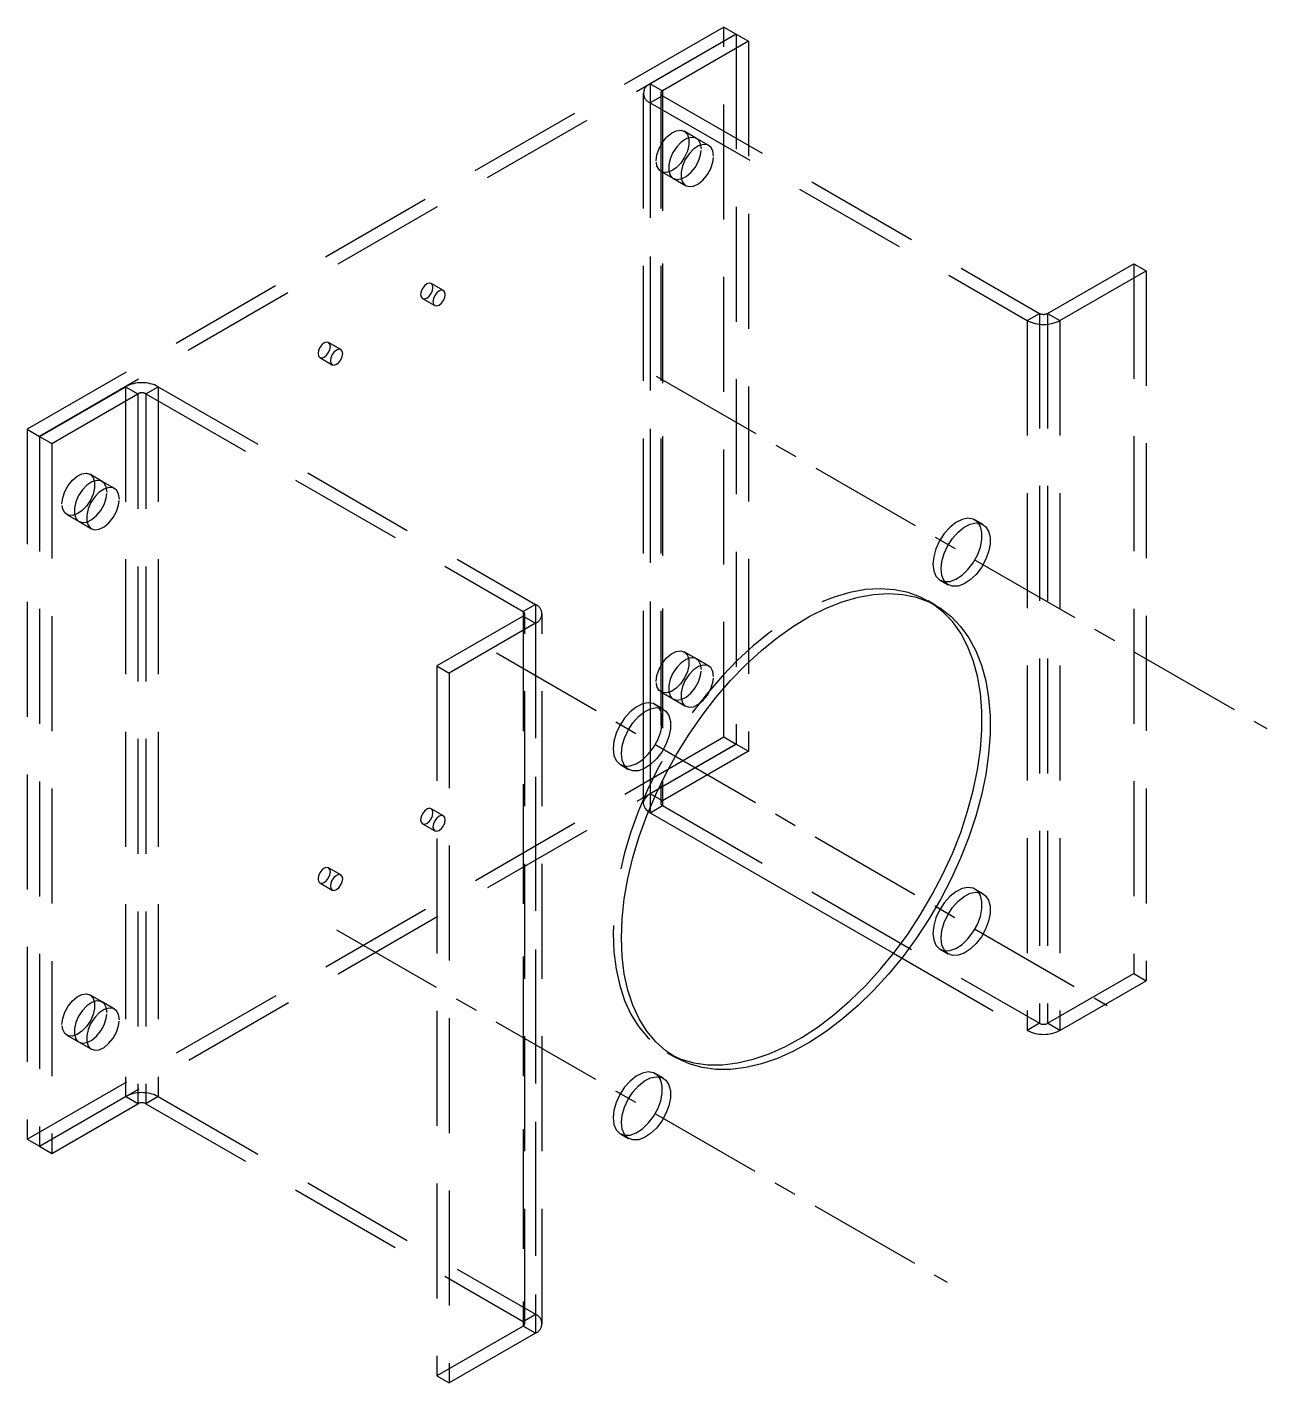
# Model space of a CAD drawing. Header units: millimetres. Extents: x 11314 to 23260, y 1528 to 5686.
# Drawn here: x 11313.6 to 11382, y 2292.8 to 2367.6 of the extents above; entities that cross this region are included whole.
import ezdxf

# ---------------------------------------------------------------- set-up
doc = ezdxf.new("R2010")
doc.units = ezdxf.units.MM
doc.linetypes.add('CENTERX2', pattern=[20.32, 12.7, -2.54, 2.54, -2.54])
doc.linetypes.add('HIDDEN', pattern=[9.525, 6.35, -3.175])

msp = doc.modelspace()

# ---------------------------------------------------------------- linework, layer by layer
at = {"color": 7, "linetype": 'HIDDEN', "lineweight": -2}
for p, q in [((11352.0524, 2367.6265), (11313.5858, 2345.4202)), ((11352.7312, 2367.2346), (11314.2646, 2345.0283)), ((11352.7312, 2367.2346), (11347.9795, 2364.4915)), ((11352.0524, 2367.6265), (11352.7312, 2367.2346)), ((11352.0524, 2328.4325), (11352.0524, 2367.6265)), ((11352.7312, 2367.2346), (11353.41, 2366.8427)), ((11352.7312, 2367.2346), (11352.7312, 2328.0406)), ((11353.41, 2366.8427), (11348.6583, 2364.0996)), ((11353.41, 2366.8427), (11353.41, 2327.6488)), ((11347.6046, 2363.969), (11347.6046, 2329.7793)), ((11347.9795, 2364.4915), (11347.9795, 2325.2975)), ((11347.9795, 2364.4915), (11348.6583, 2364.0996)), ((11348.5646, 2363.969), (11348.5646, 2324.775)), ((11348.6583, 2364.0996), (11348.6583, 2324.9056)), ((11348.6583, 2363.8383), (11347.9795, 2363.4465)), ((11347.9795, 2363.4465), (11368.7967, 2351.4289)), ((11347.9795, 2363.4465), (11347.9795, 2329.9832)), ((11348.6583, 2363.8383), (11369.4755, 2351.8208)), ((11348.6583, 2363.8383), (11348.6583, 2324.6444)), ((11350.5427, 2361.4845), (11349.8639, 2361.8763)), ((11351.2216, 2361.0926), (11350.5427, 2361.4845)), ((11348.584, 2359.6593), (11349.2628, 2359.2674)), ((11349.2628, 2359.2674), (11349.9417, 2358.8755)), ((11369.9281, 2351.8208), (11374.6798, 2354.5639)), ((11374.6798, 2354.5639), (11375.3586, 2354.1721)), ((11374.6798, 2354.5639), (11374.6798, 2315.37)), ((11336.5663, 2353.0848), (11335.8875, 2353.4766)), ((11370.6069, 2351.4289), (11375.3586, 2354.1721)), ((11375.3586, 2354.1721), (11375.3586, 2314.9781)), ((11335.4075, 2352.6452), (11336.0864, 2352.2533)), ((11368.7967, 2351.4289), (11369.4755, 2351.8208)), ((11368.7967, 2351.4289), (11368.7967, 2312.235)), ((11369.4755, 2351.8208), (11369.4755, 2312.6269)), ((11369.9281, 2351.8208), (11370.6069, 2351.4289)), ((11369.9281, 2351.8208), (11369.9281, 2312.6269)), ((11370.6069, 2351.4289), (11370.6069, 2312.235)), ((11330.9095, 2349.8191), (11330.2307, 2350.211)), ((11329.7507, 2349.3796), (11330.4295, 2348.9877)), ((11314.2646, 2345.0283), (11319.0164, 2347.7714)), ((11319.0164, 2347.7714), (11319.6952, 2347.3796)), ((11319.0164, 2347.7714), (11319.0164, 2308.5775)), ((11320.1477, 2347.3796), (11320.8266, 2347.7714)), ((11320.8266, 2347.7714), (11341.6438, 2335.7539)), ((11320.8266, 2347.7714), (11320.8266, 2308.5775)), ((11314.9434, 2344.6364), (11319.6952, 2347.3796)), ((11319.6952, 2347.3796), (11319.6952, 2308.1856)), ((11320.1477, 2347.3796), (11320.1477, 2308.1856)), ((11320.1477, 2347.3796), (11340.965, 2335.362)), ((11313.5858, 2345.4202), (11314.2646, 2345.0283)), ((11313.5858, 2345.4202), (11313.5858, 2306.2262)), ((11314.2646, 2345.0283), (11314.2646, 2305.8343)), ((11314.2646, 2345.0283), (11314.9434, 2344.6364)), ((11314.9434, 2344.6364), (11314.9434, 2305.4425)), ((11317.733, 2342.5438), (11317.0542, 2342.9357)), ((11318.4118, 2342.1519), (11317.733, 2342.5438)), ((11315.7743, 2340.7186), (11316.4531, 2340.3267)), ((11316.4531, 2340.3267), (11317.1319, 2339.9348)), ((11366.3625, 2340.1583), (11365.91, 2340.4196)), ((11363.9901, 2337.0939), (11364.4426, 2336.8327)), ((11341.6438, 2335.7539), (11340.965, 2335.362)), ((11341.6438, 2335.7539), (11341.6438, 2296.5599)), ((11363.7773, 2335.6818), (11363.3248, 2335.943)), ((11340.965, 2335.1008), (11336.2132, 2332.3576)), ((11340.965, 2335.362), (11340.965, 2296.1681)), ((11340.965, 2335.1008), (11341.6438, 2334.7089)), ((11340.965, 2335.1008), (11340.965, 2295.9068)), ((11341.0587, 2296.0374), (11341.0587, 2335.2314)), ((11342.0187, 2296.0374), (11342.0187, 2335.2314)), ((11341.6438, 2334.7089), (11336.892, 2331.9658)), ((11341.6438, 2334.7089), (11341.6438, 2295.5149)), ((11350.5427, 2332.7422), (11349.8639, 2333.1341)), ((11351.2216, 2332.3504), (11350.5427, 2332.7422)), ((11336.2132, 2332.3576), (11336.892, 2331.9658)), ((11336.2132, 2332.3576), (11336.2132, 2293.1637)), ((11336.892, 2331.9658), (11336.892, 2292.7718)), ((11348.7131, 2329.9695), (11348.2606, 2330.2308)), ((11348.584, 2330.917), (11349.2628, 2330.5251)), ((11349.2628, 2330.5251), (11349.9417, 2330.1333)), ((11313.5858, 2306.2262), (11352.0524, 2328.4325)), ((11314.2646, 2305.8343), (11352.7312, 2328.0406)), ((11352.7312, 2328.0406), (11347.9795, 2325.2975)), ((11352.0524, 2328.4325), (11352.7312, 2328.0406)), ((11352.7312, 2328.0406), (11353.41, 2327.6488)), ((11347.9795, 2327.6021), (11347.9795, 2324.5451)), ((11353.41, 2327.6488), (11348.6583, 2324.9056)), ((11346.3407, 2326.9052), (11346.7933, 2326.6439)), ((11347.6046, 2327.2155), (11347.6046, 2324.775)), ((11348.6583, 2324.9056), (11347.9795, 2325.2975)), ((11336.5663, 2324.0812), (11335.8875, 2324.4731)), ((11347.9795, 2324.2525), (11348.6583, 2324.6444)), ((11348.6583, 2324.6444), (11369.4755, 2312.6269)), ((11335.4075, 2323.6417), (11336.0864, 2323.2498)), ((11330.9095, 2320.8156), (11330.2307, 2321.2075)), ((11329.7507, 2320.3761), (11330.4295, 2319.9842)), ((11366.3625, 2319.7775), (11365.91, 2320.0387)), ((11361.4246, 2316.4908), (11368.7967, 2312.235)), ((11363.9901, 2316.7131), (11364.4426, 2316.4518)), ((11369.9281, 2312.6269), (11374.6798, 2315.37)), ((11374.6798, 2315.37), (11375.3586, 2314.9781)), ((11370.6069, 2312.235), (11375.3586, 2314.9781)), ((11317.733, 2313.8016), (11317.0542, 2314.1934)), ((11318.4118, 2313.4097), (11317.733, 2313.8016)), ((11369.4755, 2312.6269), (11368.7967, 2312.235)), ((11370.6069, 2312.235), (11369.9281, 2312.6269)), ((11315.7743, 2311.9763), (11316.4531, 2311.5845)), ((11316.4531, 2311.5845), (11317.1319, 2311.1926)), ((11348.9259, 2311.0008), (11349.3785, 2310.7396)), ((11348.7131, 2309.5887), (11348.2606, 2309.8499)), ((11314.2646, 2305.8343), (11319.0164, 2308.5775)), ((11319.6952, 2308.1856), (11319.0164, 2308.5775)), ((11320.8266, 2308.5775), (11320.1477, 2308.1856)), ((11320.8266, 2308.5775), (11341.6438, 2296.5599)), ((11314.9434, 2305.4425), (11319.6952, 2308.1856)), ((11320.1477, 2308.1856), (11340.965, 2296.1681)), ((11346.3407, 2306.5243), (11346.7933, 2306.2631)), ((11313.5858, 2306.2262), (11314.2646, 2305.8343)), ((11314.2646, 2305.8343), (11314.9434, 2305.4425)), ((11340.965, 2296.1681), (11341.6438, 2296.5599)), ((11340.965, 2295.9068), (11336.2132, 2293.1637)), ((11341.6438, 2295.5149), (11340.965, 2295.9068)), ((11341.6438, 2295.5149), (11336.892, 2292.7718)), ((11336.2132, 2293.1637), (11336.892, 2292.7718))]:
    msp.add_line(p, q, dxfattribs=at)
at = {"color": 7, "linetype": 'CENTERX2', "lineweight": -2, "ltscale": 0.5}
for p, q in [((11348.3219, 2348.356), (11382.0307, 2328.8963)), ((11339.4972, 2333.0712), (11373.206, 2313.6115)), ((11330.6725, 2317.7863), (11364.3813, 2298.3267))]:
    msp.add_line(p, q, dxfattribs=at)
at = {"color": 7, "linetype": 'Continuous', "lineweight": -2}
for p, q in [((11347.6046, 2329.7793), (11347.6046, 2327.2155)), ((11347.8844, 2324.3138), (11347.9795, 2324.2525)), ((11347.9795, 2324.2525), (11361.4246, 2316.4908))]:
    msp.add_line(p, q, dxfattribs=at)
at = {"color": 8, "linetype": 'Continuous', "lineweight": -2}
for p, q in [((11347.9795, 2329.9832), (11347.9795, 2327.6021)), ((11347.9795, 2324.5451), (11347.9795, 2324.2525))]:
    msp.add_line(p, q, dxfattribs=at)
at = {"color": 7, "linetype": 'HIDDEN', "lineweight": -2, "flags": 128}
for points in [[(11348.3189, 2360.2453), (11348.3591, 2360.5766), (11348.4762, 2360.9248), (11348.6597, 2361.2592), (11348.8933, 2361.5498), (11349.1563, 2361.771), (11349.4254, 2361.903), (11349.6765, 2361.9342), (11349.8875, 2361.8617), (11350.0394, 2361.692), (11350.119, 2361.4402), (11350.119, 2361.1287), (11350.0394, 2360.7851), (11349.8875, 2360.4399), (11349.6765, 2360.1239), (11349.4254, 2359.8651), (11349.1563, 2359.6865), (11348.8933, 2359.604), (11348.6597, 2359.6249), (11348.4762, 2359.7473), (11348.3591, 2359.9604), (11348.3189, 2360.2453)], [(11350.8079, 2360.8984), (11350.7677, 2361.1833), (11350.6506, 2361.3964), (11350.4671, 2361.5188), (11350.2335, 2361.5397), (11349.9704, 2361.4572), (11349.7014, 2361.2786), (11349.4502, 2361.0198), (11349.2393, 2360.7038), (11349.0873, 2360.3586), (11349.0078, 2360.015), (11349.0078, 2359.7035), (11349.0873, 2359.4517), (11349.2393, 2359.282), (11349.4502, 2359.2095), (11349.7014, 2359.2407), (11349.9704, 2359.3727), (11350.2335, 2359.5939), (11350.4671, 2359.8845), (11350.6506, 2360.2189), (11350.7677, 2360.5671), (11350.8079, 2360.8984)], [(11350.8079, 2360.8984), (11350.7677, 2361.1833), (11350.6506, 2361.3964), (11350.4671, 2361.5188), (11350.2335, 2361.5397), (11349.9704, 2361.4572), (11349.7014, 2361.2786), (11349.4502, 2361.0198), (11349.2393, 2360.7038), (11349.0873, 2360.3586), (11349.0078, 2360.015), (11349.0078, 2359.7035), (11349.0873, 2359.4517), (11349.2393, 2359.282), (11349.4502, 2359.2095), (11349.7014, 2359.2407), (11349.9704, 2359.3727), (11350.2335, 2359.5939), (11350.4671, 2359.8845), (11350.6506, 2360.2189), (11350.7677, 2360.5671), (11350.8079, 2360.8984)], [(11351.4867, 2360.5065), (11351.4465, 2360.7914), (11351.3294, 2361.0045), (11351.1459, 2361.127), (11350.9123, 2361.1479), (11350.6493, 2361.0653), (11350.3802, 2360.8867), (11350.1291, 2360.6279), (11349.9181, 2360.3119), (11349.7662, 2359.9668), (11349.6866, 2359.6232), (11349.6866, 2359.3116), (11349.7662, 2359.0598), (11349.9181, 2358.8901), (11350.1291, 2358.8176), (11350.3802, 2358.8488), (11350.6493, 2358.9808), (11350.9123, 2359.202), (11351.1459, 2359.4927), (11351.3294, 2359.827), (11351.4465, 2360.1753), (11351.4867, 2360.5065)], [(11335.9869, 2353.2569), (11335.9611, 2353.3919), (11335.8875, 2353.4766), (11335.7774, 2353.498), (11335.6475, 2353.4529), (11335.5176, 2353.348), (11335.4075, 2353.1995), (11335.334, 2353.0299), (11335.3081, 2352.865), (11335.334, 2352.7299), (11335.4075, 2352.6452), (11335.5176, 2352.6238), (11335.6475, 2352.669), (11335.7774, 2352.7738), (11335.8875, 2352.9223), (11335.9611, 2353.092), (11335.9869, 2353.2569)], [(11336.6658, 2352.865), (11336.6399, 2353.0001), (11336.5663, 2353.0847), (11336.4562, 2353.1061), (11336.3263, 2353.061), (11336.1965, 2352.9562), (11336.0863, 2352.8076), (11336.0128, 2352.638), (11335.9869, 2352.4731), (11336.0128, 2352.338), (11336.0863, 2352.2534), (11336.1965, 2352.232), (11336.3263, 2352.2771), (11336.4562, 2352.3819), (11336.5663, 2352.5305), (11336.6399, 2352.7001), (11336.6658, 2352.865)], [(11330.3301, 2349.9912), (11330.3042, 2350.1263), (11330.2307, 2350.211), (11330.1206, 2350.2324), (11329.9907, 2350.1872), (11329.8608, 2350.0824), (11329.7507, 2349.9339), (11329.6771, 2349.7643), (11329.6513, 2349.5993), (11329.6771, 2349.4643), (11329.7507, 2349.3796), (11329.8608, 2349.3582), (11329.9907, 2349.4033), (11330.1206, 2349.5082), (11330.2307, 2349.6567), (11330.3042, 2349.8263), (11330.3301, 2349.9912)], [(11331.0089, 2349.5994), (11330.9831, 2349.7344), (11330.9095, 2349.8191), (11330.7994, 2349.8405), (11330.6695, 2349.7954), (11330.5396, 2349.6905), (11330.4295, 2349.542), (11330.3559, 2349.3724), (11330.3301, 2349.2075), (11330.3559, 2349.0724), (11330.4295, 2348.9877), (11330.5396, 2348.9663), (11330.6695, 2349.0115), (11330.7994, 2349.1163), (11330.9095, 2349.2648), (11330.9831, 2349.4345), (11331.0089, 2349.5994)], [(11315.5091, 2341.3046), (11315.5493, 2341.6359), (11315.6664, 2341.9842), (11315.8499, 2342.3185), (11316.0836, 2342.6092), (11316.3466, 2342.8303), (11316.6156, 2342.9624), (11316.8668, 2342.9935), (11317.0777, 2342.921), (11317.2297, 2342.7514), (11317.3092, 2342.4996), (11317.3092, 2342.188), (11317.2297, 2341.8444), (11317.0777, 2341.4992), (11316.8668, 2341.1832), (11316.6156, 2340.9244), (11316.3466, 2340.7458), (11316.0836, 2340.6633), (11315.8499, 2340.6842), (11315.6664, 2340.8066), (11315.5493, 2341.0198), (11315.5091, 2341.3046)], [(11317.9981, 2341.9578), (11317.9579, 2342.2426), (11317.8409, 2342.4557), (11317.6574, 2342.5782), (11317.4237, 2342.5991), (11317.1607, 2342.5166), (11316.8916, 2342.338), (11316.6405, 2342.0791), (11316.4296, 2341.7631), (11316.2776, 2341.418), (11316.198, 2341.0744), (11316.198, 2340.7628), (11316.2776, 2340.511), (11316.4296, 2340.3413), (11316.6405, 2340.2689), (11316.8916, 2340.3), (11317.1607, 2340.4321), (11317.4237, 2340.6532), (11317.6574, 2340.9439), (11317.8409, 2341.2782), (11317.9579, 2341.6265), (11317.9981, 2341.9578)], [(11317.9981, 2341.9578), (11317.9579, 2342.2426), (11317.8409, 2342.4557), (11317.6574, 2342.5782), (11317.4237, 2342.5991), (11317.1607, 2342.5166), (11316.8916, 2342.338), (11316.6405, 2342.0791), (11316.4296, 2341.7631), (11316.2776, 2341.418), (11316.198, 2341.0744), (11316.198, 2340.7628), (11316.2776, 2340.511), (11316.4296, 2340.3413), (11316.6405, 2340.2689), (11316.8916, 2340.3), (11317.1607, 2340.4321), (11317.4237, 2340.6532), (11317.6574, 2340.9439), (11317.8409, 2341.2782), (11317.9579, 2341.6265), (11317.9981, 2341.9578)], [(11318.677, 2341.5659), (11318.6367, 2341.8507), (11318.5197, 2342.0639), (11318.3362, 2342.1863), (11318.1025, 2342.2072), (11317.8395, 2342.1247), (11317.5705, 2341.9461), (11317.3193, 2341.6873), (11317.1084, 2341.3713), (11316.9564, 2341.0261), (11316.8769, 2340.6825), (11316.8769, 2340.3709), (11316.9564, 2340.1191), (11317.1084, 2339.9495), (11317.3193, 2339.877), (11317.5705, 2339.9081), (11317.8395, 2340.0402), (11318.1025, 2340.2613), (11318.3362, 2340.552), (11318.5197, 2340.8863), (11318.6367, 2341.2346), (11318.677, 2341.5659)], [(11366.1092, 2340.2421), (11366.0484, 2340.3123), (11365.8154, 2340.4643), (11365.5281, 2340.509), (11365.2044, 2340.4436), (11364.8648, 2340.2722), (11364.5305, 2340.0056), (11364.2226, 2339.6605), (11363.9603, 2339.2586), (11363.7603, 2338.8252), (11363.635, 2338.3875), (11363.5924, 2337.973)], [(11363.5924, 2337.973), (11363.635, 2337.6077), (11363.7603, 2337.3147), (11363.9603, 2337.1122), (11364.2226, 2337.0131), (11364.2434, 2337.0102)], [(11363.5475, 2335.8063), (11362.9163, 2336.1535), (11362.2192, 2336.4098), (11361.4744, 2336.5649), (11360.6877, 2336.6176), (11359.8653, 2336.5673), (11359.0137, 2336.4146), (11358.1394, 2336.1605), (11357.2494, 2335.8072), (11356.3506, 2335.3573), (11355.45, 2334.8144), (11354.5547, 2334.1827), (11353.6717, 2333.4672), (11352.8079, 2332.6735), (11351.9701, 2331.8077), (11351.1648, 2330.8768), (11350.3983, 2329.8878), (11349.6766, 2328.8487), (11349.0054, 2327.7675), (11348.3899, 2326.6526), (11347.835, 2325.5129), (11347.345, 2324.3572), (11346.9236, 2323.1945), (11346.5743, 2322.0341), (11346.2997, 2320.8848), (11346.1021, 2319.7559), (11345.9828, 2318.656), (11345.943, 2317.5938)], [(11348.3189, 2331.5031), (11348.3591, 2331.8343), (11348.4762, 2332.1826), (11348.6597, 2332.5169), (11348.8933, 2332.8076), (11349.1563, 2333.0288), (11349.4254, 2333.1608), (11349.6765, 2333.192), (11349.8875, 2333.1195), (11350.0394, 2332.9498), (11350.119, 2332.698), (11350.119, 2332.3864), (11350.0394, 2332.0428), (11349.8875, 2331.6977), (11349.6765, 2331.3817), (11349.4254, 2331.1229), (11349.1563, 2330.9443), (11348.8933, 2330.8617), (11348.6597, 2330.8826), (11348.4762, 2331.0051), (11348.3591, 2331.2182), (11348.3189, 2331.5031)], [(11350.8079, 2332.1562), (11350.7677, 2332.441), (11350.6506, 2332.6542), (11350.4671, 2332.7766), (11350.2335, 2332.7975), (11349.9704, 2332.715), (11349.7014, 2332.5364), (11349.4502, 2332.2776), (11349.2393, 2331.9616), (11349.0873, 2331.6164), (11349.0078, 2331.2728), (11349.0078, 2330.9612), (11349.0873, 2330.7094), (11349.2393, 2330.5398), (11349.4502, 2330.4673), (11349.7014, 2330.4985), (11349.9704, 2330.6305), (11350.2335, 2330.8517), (11350.4671, 2331.1423), (11350.6506, 2331.4766), (11350.7677, 2331.8249), (11350.8079, 2332.1562)], [(11350.8079, 2332.1562), (11350.7677, 2332.441), (11350.6506, 2332.6542), (11350.4671, 2332.7766), (11350.2335, 2332.7975), (11349.9704, 2332.715), (11349.7014, 2332.5364), (11349.4502, 2332.2776), (11349.2393, 2331.9616), (11349.0873, 2331.6164), (11349.0078, 2331.2728), (11349.0078, 2330.9612), (11349.0873, 2330.7094), (11349.2393, 2330.5398), (11349.4502, 2330.4673), (11349.7014, 2330.4985), (11349.9704, 2330.6305), (11350.2335, 2330.8517), (11350.4671, 2331.1423), (11350.6506, 2331.4766), (11350.7677, 2331.8249), (11350.8079, 2332.1562)], [(11351.4867, 2331.7643), (11351.4465, 2332.0492), (11351.3294, 2332.2623), (11351.1459, 2332.3847), (11350.9123, 2332.4056), (11350.6493, 2332.3231), (11350.3802, 2332.1445), (11350.1291, 2331.8857), (11349.9181, 2331.5697), (11349.7662, 2331.2245), (11349.6866, 2330.8809), (11349.6866, 2330.5694), (11349.7662, 2330.3176), (11349.9181, 2330.1479), (11350.1291, 2330.0754), (11350.3802, 2330.1066), (11350.6493, 2330.2386), (11350.9123, 2330.4598), (11351.1459, 2330.7504), (11351.3294, 2331.0848), (11351.4465, 2331.433), (11351.4867, 2331.7643)], [(11348.4598, 2330.0533), (11348.399, 2330.1236), (11348.166, 2330.2755), (11347.8787, 2330.3202), (11347.555, 2330.2548), (11347.2154, 2330.0834), (11346.8811, 2329.8168), (11346.5732, 2329.4717), (11346.311, 2329.0699), (11346.1109, 2328.6364), (11345.9857, 2328.1987), (11345.943, 2327.7842)], [(11345.943, 2327.7842), (11345.9857, 2327.419), (11346.1109, 2327.1259), (11346.311, 2326.9234), (11346.5732, 2326.8243), (11346.594, 2326.8214)], [(11347.9795, 2325.2975), (11347.8203, 2325.1855), (11347.702, 2325.0578), (11347.6292, 2324.9192), (11347.6046, 2324.775), (11347.6291, 2324.6309), (11347.702, 2324.4922), (11347.8203, 2324.3645), (11347.8844, 2324.3138)], [(11335.9869, 2324.2533), (11335.9611, 2324.3884), (11335.8875, 2324.4731), (11335.7774, 2324.4945), (11335.6475, 2324.4493), (11335.5176, 2324.3445), (11335.4075, 2324.196), (11335.334, 2324.0264), (11335.3081, 2323.8615), (11335.334, 2323.7264), (11335.4075, 2323.6417), (11335.5176, 2323.6203), (11335.6475, 2323.6655), (11335.7774, 2323.7703), (11335.8875, 2323.9188), (11335.9611, 2324.0884), (11335.9869, 2324.2533)], [(11336.6658, 2323.8615), (11336.6399, 2323.9965), (11336.5663, 2324.0812), (11336.4562, 2324.1026), (11336.3263, 2324.0575), (11336.1965, 2323.9526), (11336.0863, 2323.8041), (11336.0128, 2323.6345), (11335.9869, 2323.4696), (11336.0128, 2323.3345), (11336.0863, 2323.2498), (11336.1965, 2323.2284), (11336.3263, 2323.2736), (11336.4562, 2323.3784), (11336.5663, 2323.5269), (11336.6399, 2323.6966), (11336.6658, 2323.8615)], [(11330.3301, 2320.9877), (11330.3042, 2321.1228), (11330.2307, 2321.2075), (11330.1206, 2321.2288), (11329.9907, 2321.1837), (11329.8608, 2321.0789), (11329.7507, 2320.9304), (11329.6771, 2320.7607), (11329.6513, 2320.5958), (11329.6771, 2320.4607), (11329.7507, 2320.3761), (11329.8608, 2320.3547), (11329.9907, 2320.3998), (11330.1206, 2320.5046), (11330.2307, 2320.6532), (11330.3042, 2320.8228), (11330.3301, 2320.9877)], [(11331.0089, 2320.5958), (11330.9831, 2320.7309), (11330.9095, 2320.8156), (11330.7994, 2320.837), (11330.6695, 2320.7918), (11330.5396, 2320.687), (11330.4295, 2320.5385), (11330.3559, 2320.3689), (11330.3301, 2320.204), (11330.3559, 2320.0689), (11330.4295, 2319.9842), (11330.5396, 2319.9628), (11330.6695, 2320.008), (11330.7994, 2320.1128), (11330.9095, 2320.2613), (11330.9831, 2320.4309), (11331.0089, 2320.5958)], [(11366.1092, 2319.8612), (11366.0484, 2319.9315), (11365.8154, 2320.0835), (11365.5281, 2320.1281), (11365.2044, 2320.0627), (11364.8648, 2319.8913), (11364.5305, 2319.6247), (11364.2226, 2319.2796), (11363.9603, 2318.8778), (11363.7603, 2318.4444), (11363.635, 2318.0067), (11363.5924, 2317.5921)], [(11345.943, 2317.5938), (11345.9828, 2316.5776), (11346.1021, 2315.6154), (11346.2997, 2314.7146), (11346.5743, 2313.8824), (11346.9236, 2313.1253), (11347.345, 2312.4491), (11347.835, 2311.8592), (11348.3899, 2311.3602), (11349.0054, 2310.9559), (11349.1558, 2310.8764)], [(11363.5924, 2317.5921), (11363.635, 2317.2269), (11363.7603, 2316.9338), (11363.9603, 2316.7314), (11364.2226, 2316.6322), (11364.2434, 2316.6293)], [(11315.5091, 2312.5624), (11315.5493, 2312.8937), (11315.6664, 2313.2419), (11315.8499, 2313.5763), (11316.0836, 2313.8669), (11316.3466, 2314.0881), (11316.6156, 2314.2201), (11316.8668, 2314.2513), (11317.0777, 2314.1788), (11317.2297, 2314.0091), (11317.3092, 2313.7573), (11317.3092, 2313.4458), (11317.2297, 2313.1022), (11317.0777, 2312.757), (11316.8668, 2312.441), (11316.6156, 2312.1822), (11316.3466, 2312.0036), (11316.0836, 2311.9211), (11315.8499, 2311.942), (11315.6664, 2312.0644), (11315.5493, 2312.2775), (11315.5091, 2312.5624)], [(11317.9981, 2313.2155), (11317.9579, 2313.5004), (11317.8409, 2313.7135), (11317.6574, 2313.8359), (11317.4237, 2313.8568), (11317.1607, 2313.7743), (11316.8916, 2313.5957), (11316.6405, 2313.3369), (11316.4296, 2313.0209), (11316.2776, 2312.6757), (11316.198, 2312.3321), (11316.198, 2312.0206), (11316.2776, 2311.7688), (11316.4296, 2311.5991), (11316.6405, 2311.5266), (11316.8916, 2311.5578), (11317.1607, 2311.6898), (11317.4237, 2311.911), (11317.6574, 2312.2016), (11317.8409, 2312.536), (11317.9579, 2312.8842), (11317.9981, 2313.2155)], [(11317.9981, 2313.2155), (11317.9579, 2313.5004), (11317.8409, 2313.7135), (11317.6574, 2313.8359), (11317.4237, 2313.8568), (11317.1607, 2313.7743), (11316.8916, 2313.5957), (11316.6405, 2313.3369), (11316.4296, 2313.0209), (11316.2776, 2312.6757), (11316.198, 2312.3321), (11316.198, 2312.0206), (11316.2776, 2311.7688), (11316.4296, 2311.5991), (11316.6405, 2311.5266), (11316.8916, 2311.5578), (11317.1607, 2311.6898), (11317.4237, 2311.911), (11317.6574, 2312.2016), (11317.8409, 2312.536), (11317.9579, 2312.8842), (11317.9981, 2313.2155)], [(11318.677, 2312.8236), (11318.6367, 2313.1085), (11318.5197, 2313.3216), (11318.3362, 2313.4441), (11318.1025, 2313.465), (11317.8395, 2313.3824), (11317.5705, 2313.2038), (11317.3193, 2312.945), (11317.1084, 2312.629), (11316.9564, 2312.2839), (11316.8769, 2311.9402), (11316.8769, 2311.6287), (11316.9564, 2311.3769), (11317.1084, 2311.2072), (11317.3193, 2311.1347), (11317.5705, 2311.1659), (11317.8395, 2311.2979), (11318.1025, 2311.5191), (11318.3362, 2311.8098), (11318.5197, 2312.1441), (11318.6367, 2312.4924), (11318.677, 2312.8236)], [(11348.4598, 2309.6725), (11348.399, 2309.7427), (11348.166, 2309.8947), (11347.8787, 2309.9394), (11347.555, 2309.874), (11347.2154, 2309.7026), (11346.8811, 2309.436), (11346.5732, 2309.0909), (11346.311, 2308.689), (11346.1109, 2308.2556), (11345.9857, 2307.8179), (11345.943, 2307.4034)], [(11345.943, 2307.4034), (11345.9857, 2307.0381), (11346.1109, 2306.745), (11346.311, 2306.5426), (11346.5732, 2306.4435), (11346.594, 2306.4405)]]:
    msp.add_lwpolyline(points, dxfattribs=at)
at = {"color": 7, "linetype": 'Continuous', "lineweight": -2, "flags": 128}
for points in [[(11364.0449, 2337.7118), (11364.0876, 2338.1263), (11364.2129, 2338.564), (11364.4129, 2338.9974), (11364.6751, 2339.3993), (11364.983, 2339.7443), (11365.3173, 2340.011), (11365.657, 2340.1824), (11365.9806, 2340.2478), (11366.268, 2340.2031), (11366.5009, 2340.0511), (11366.6649, 2339.8014), (11366.7495, 2339.4696), (11366.7495, 2339.0766), (11366.6649, 2338.6471), (11366.5009, 2338.2081), (11366.268, 2337.7871), (11365.9806, 2337.4107), (11365.657, 2337.1024), (11365.3173, 2336.8816), (11364.983, 2336.7623), (11364.6751, 2336.7518), (11364.4129, 2336.851), (11364.2129, 2337.0534), (11364.0876, 2337.3465), (11364.0449, 2337.7118)], [(11364.2434, 2337.0102), (11364.5305, 2337.0235), (11364.8648, 2337.1429), (11365.2044, 2337.3636), (11365.5281, 2337.6719), (11365.8154, 2338.0484), (11366.0484, 2338.4693), (11366.2123, 2338.9083), (11366.297, 2339.3378), (11366.297, 2339.7308), (11366.2123, 2340.0626), (11366.1092, 2340.2421)], [(11346.3955, 2317.3326), (11346.4354, 2318.3947), (11346.5546, 2319.4946), (11346.7523, 2320.6236), (11347.0268, 2321.7728), (11347.3762, 2322.9333), (11347.7975, 2324.0959), (11348.2876, 2325.2516), (11348.8425, 2326.3914), (11349.458, 2327.5062), (11350.1292, 2328.5874), (11350.8508, 2329.6266), (11351.6173, 2330.6155), (11352.4226, 2331.5465), (11353.2605, 2332.4122), (11354.1243, 2333.206), (11355.0073, 2333.9215), (11355.9026, 2334.5531), (11356.8031, 2335.096), (11357.7019, 2335.5459), (11358.592, 2335.8993), (11359.4662, 2336.1533), (11360.3179, 2336.3061), (11361.1402, 2336.3563), (11361.9269, 2336.3037), (11362.6717, 2336.1486), (11363.3688, 2335.8922), (11364.0128, 2335.5366), (11364.5986, 2335.0846), (11365.1216, 2334.5396), (11365.5777, 2333.9059), (11365.9634, 2333.1885), (11366.2757, 2332.3931), (11366.512, 2331.5258), (11366.6706, 2330.5934), (11366.7502, 2329.6032), (11366.7502, 2328.563), (11366.6706, 2327.4809), (11366.512, 2326.3654), (11366.2757, 2325.2252), (11365.9634, 2324.0692), (11365.5777, 2322.9065), (11365.1216, 2321.7462), (11364.5986, 2320.5973), (11364.0128, 2319.4689), (11363.3688, 2318.3698), (11362.6717, 2317.3086), (11361.9269, 2316.2936), (11361.1402, 2315.3327), (11360.3179, 2314.4334), (11359.4662, 2313.6029), (11358.592, 2312.8475), (11357.7019, 2312.1733), (11356.8031, 2311.5854), (11355.9026, 2311.0885), (11355.0073, 2310.6865), (11354.1243, 2310.3825), (11353.2605, 2310.1789), (11352.4226, 2310.0773), (11351.6173, 2310.0785), (11350.8508, 2310.1825), (11350.1292, 2310.3884), (11349.458, 2310.6947), (11348.8425, 2311.0989), (11348.2876, 2311.598), (11347.7975, 2312.1879), (11347.3762, 2312.864), (11347.0268, 2313.6212), (11346.7523, 2314.4534), (11346.5546, 2315.3541), (11346.4354, 2316.3164), (11346.3955, 2317.3326)], [(11349.1558, 2310.8764), (11349.6766, 2310.6497), (11350.3983, 2310.4437), (11351.1648, 2310.3398), (11351.9701, 2310.3386), (11352.8079, 2310.4402), (11353.6717, 2310.6438), (11354.5547, 2310.9478), (11355.45, 2311.3498), (11356.3506, 2311.8467), (11357.2494, 2312.4345), (11358.1394, 2313.1088), (11359.0137, 2313.8641), (11359.8653, 2314.6947), (11360.6877, 2315.5939), (11361.4744, 2316.5548), (11362.2192, 2317.5698), (11362.9163, 2318.6311), (11363.5603, 2319.7302), (11364.146, 2320.8586), (11364.6691, 2322.0074), (11365.1252, 2323.1677), (11365.5109, 2324.3304), (11365.8231, 2325.4864), (11366.0595, 2326.6266), (11366.2181, 2327.7421), (11366.2977, 2328.8242), (11366.2977, 2329.8644), (11366.2181, 2330.8546), (11366.0595, 2331.787), (11365.8231, 2332.6543), (11365.5109, 2333.4498), (11365.1252, 2334.1672), (11364.6691, 2334.8008), (11364.146, 2335.3458), (11363.5603, 2335.7979), (11363.5475, 2335.8063)], [(11346.3955, 2327.523), (11346.4382, 2327.9375), (11346.5635, 2328.3752), (11346.7635, 2328.8086), (11347.0257, 2329.2105), (11347.3337, 2329.5556), (11347.6679, 2329.8222), (11348.0076, 2329.9936), (11348.3312, 2330.059), (11348.6186, 2330.0143), (11348.8515, 2329.8623), (11349.0155, 2329.6126), (11349.1001, 2329.2808), (11349.1001, 2328.8878), (11349.0155, 2328.4583), (11348.8515, 2328.0193), (11348.6186, 2327.5983), (11348.3312, 2327.2219), (11348.0076, 2326.9136), (11347.6679, 2326.6929), (11347.3337, 2326.5735), (11347.0257, 2326.5631), (11346.7635, 2326.6622), (11346.5635, 2326.8647), (11346.4382, 2327.1577), (11346.3955, 2327.523)], [(11346.594, 2326.8214), (11346.8811, 2326.8348), (11347.2154, 2326.9541), (11347.555, 2327.1749), (11347.8787, 2327.4831), (11348.166, 2327.8596), (11348.399, 2328.2805), (11348.5629, 2328.7196), (11348.6476, 2329.1491), (11348.6476, 2329.542), (11348.5629, 2329.8738), (11348.4598, 2330.0533)], [(11364.0449, 2317.3309), (11364.0876, 2317.7454), (11364.2129, 2318.1831), (11364.4129, 2318.6165), (11364.6751, 2319.0184), (11364.983, 2319.3635), (11365.3173, 2319.6301), (11365.657, 2319.8015), (11365.9806, 2319.8669), (11366.268, 2319.8222), (11366.5009, 2319.6702), (11366.6649, 2319.4205), (11366.7495, 2319.0887), (11366.7495, 2318.6957), (11366.6649, 2318.2662), (11366.5009, 2317.8272), (11366.268, 2317.4063), (11365.9806, 2317.0298), (11365.657, 2316.7215), (11365.3173, 2316.5008), (11364.983, 2316.3814), (11364.6751, 2316.371), (11364.4129, 2316.4701), (11364.2129, 2316.6726), (11364.0876, 2316.9656), (11364.0449, 2317.3309)], [(11364.2434, 2316.6293), (11364.5305, 2316.6427), (11364.8648, 2316.762), (11365.2044, 2316.9828), (11365.5281, 2317.291), (11365.8154, 2317.6675), (11366.0484, 2318.0885), (11366.2123, 2318.5275), (11366.297, 2318.957), (11366.297, 2319.35), (11366.2123, 2319.6817), (11366.1092, 2319.8612)], [(11346.3955, 2307.1421), (11346.4382, 2307.5566), (11346.5635, 2307.9943), (11346.7635, 2308.4277), (11347.0257, 2308.8296), (11347.3337, 2309.1747), (11347.6679, 2309.4413), (11348.0076, 2309.6127), (11348.3312, 2309.6781), (11348.6186, 2309.6334), (11348.8515, 2309.4814), (11349.0155, 2309.2317), (11349.1001, 2308.8999), (11349.1001, 2308.507), (11349.0155, 2308.0775), (11348.8515, 2307.6384), (11348.6186, 2307.2175), (11348.3312, 2306.841), (11348.0076, 2306.5327), (11347.6679, 2306.312), (11347.3337, 2306.1927), (11347.0257, 2306.1822), (11346.7635, 2306.2813), (11346.5635, 2306.4838), (11346.4382, 2306.7769), (11346.3955, 2307.1421)], [(11346.594, 2306.4405), (11346.8811, 2306.4539), (11347.2154, 2306.5732), (11347.555, 2306.794), (11347.8787, 2307.1023), (11348.166, 2307.4787), (11348.399, 2307.8997), (11348.5629, 2308.3387), (11348.6476, 2308.7682), (11348.6476, 2309.1612), (11348.5629, 2309.493), (11348.4598, 2309.6725)]]:
    msp.add_lwpolyline(points, dxfattribs=at)
at = {"color": 7, "linetype": 'HIDDEN', "lineweight": -2}
for centre, radius, start, end in [((11348.1778, 2363.969), 0.5589, 110.784551, 249.215633), ((11348.7079, 2363.969), 0.1397, 110.783559, 249.214962), ((11369.7018, 2353.1758), 1.9674, 242.610208, 297.38973), ((11369.7018, 2352.2575), 0.4919, 242.610318, 297.390175), ((11319.9215, 2346.0246), 1.9674, 62.610188, 117.389751), ((11319.9215, 2346.9428), 0.4918, 62.610237, 117.390255), ((11341.4455, 2335.2314), 0.5589, 290.784512, 69.215673), ((11340.9154, 2335.2314), 0.1397, 290.7834, 69.215121), ((11348.7079, 2324.775), 0.1397, 110.783559, 249.214962), ((11369.7018, 2313.0636), 0.4919, 242.610318, 297.390175), ((11369.7018, 2313.9819), 1.9674, 242.610208, 297.38973), ((11319.9215, 2306.8306), 1.9674, 62.610188, 117.389751), ((11319.9215, 2307.7489), 0.4918, 62.610237, 117.390255), ((11341.4455, 2296.0374), 0.5589, 290.784512, 69.215673), ((11340.9154, 2296.0374), 0.1397, 290.7834, 69.215121)]:
    msp.add_arc(centre, radius, start, end, dxfattribs=at)

doc.saveas('drawing.dxf')
